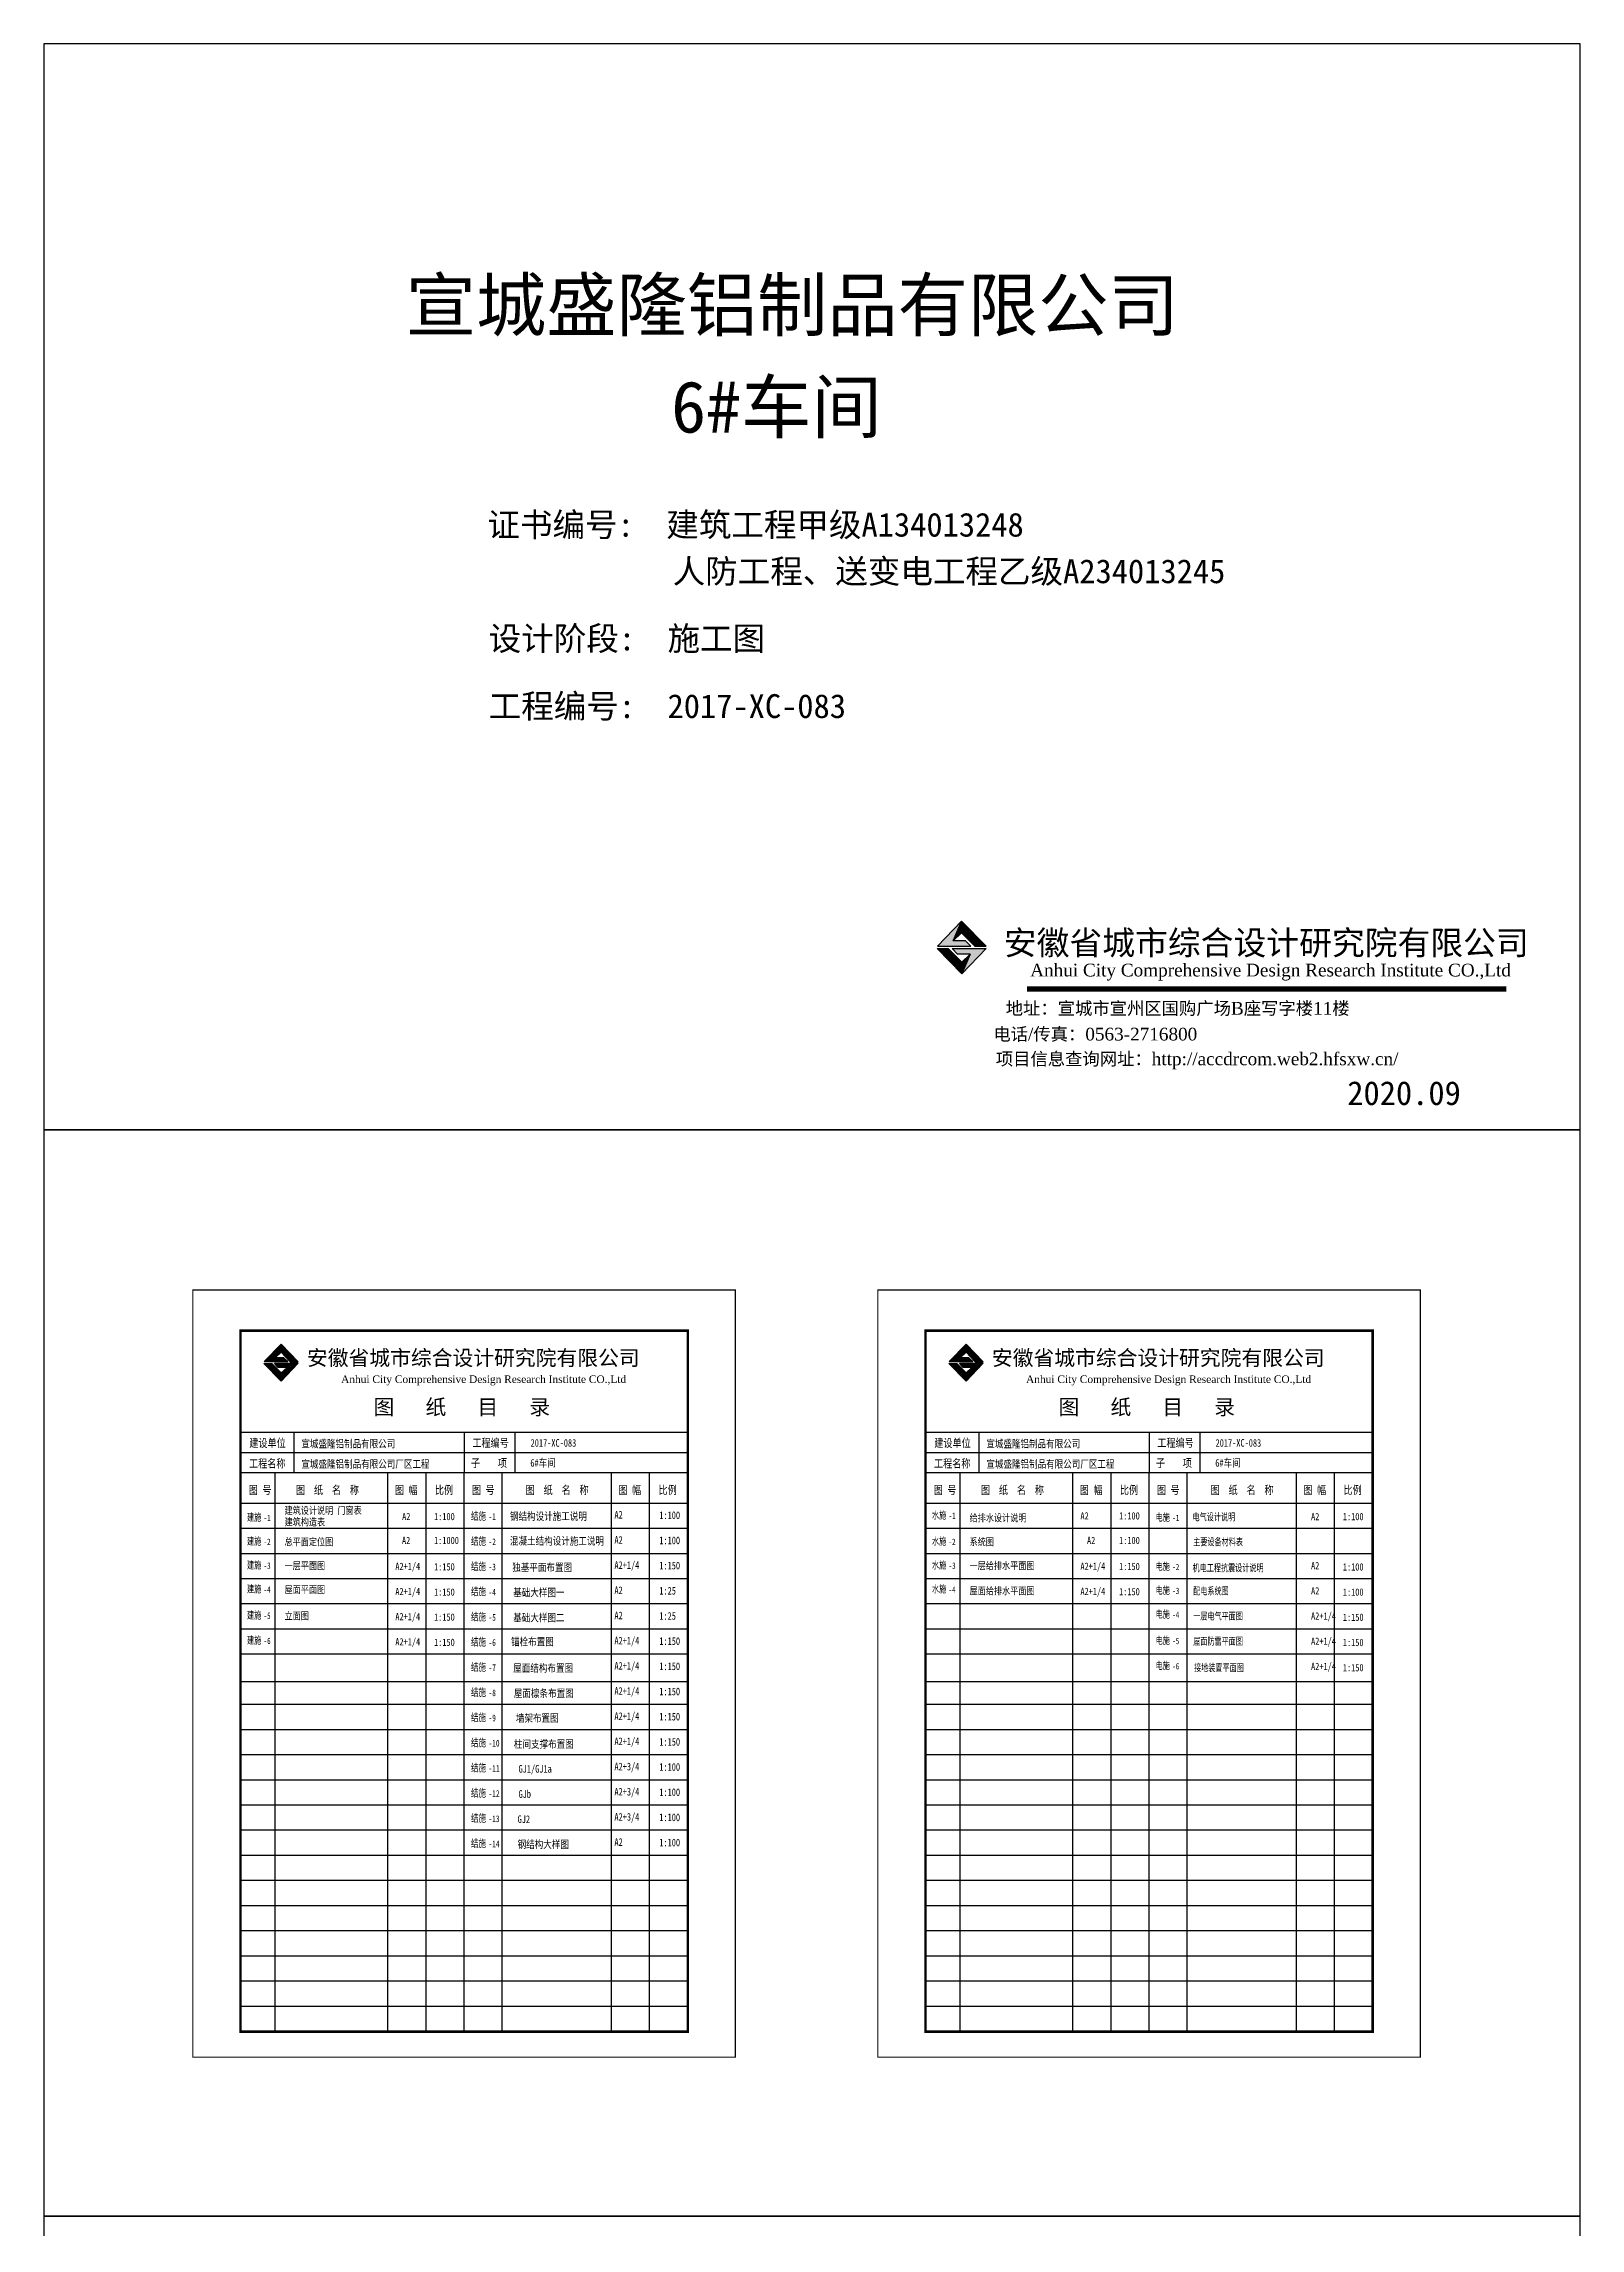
# Model space of a CAD drawing. Extents: x 1036631 to 1215829, y 514619 to 909419.
# Drawn here: x 1096949 to 1156349, y 824944 to 909419 of the extents above; entities that cross this region are included whole.
import ezdxf
from ezdxf.enums import TextEntityAlignment as Align

# ---------------------------------------------------------------- set-up
doc = ezdxf.new("R2010")
doc.units = 0
doc.header["$LTSCALE"] = 1000
doc.header["$MEASUREMENT"] = 0
for name, color, linetype in [('A_DE_DETAIL_3', 144, 'Continuous'), ('layer 1', 7, 'Continuous'), ('PUB_TEXT', 7, 'Continuous'), ('PUB_TITLE', 4, 'Continuous'), ('图框', 7, 'Continuous'), ('签名', 7, 'Continuous')]:
    doc.layers.add(name, color=color, linetype=linetype)
doc.styles.add('-宋体', font='', dxfattribs={"width": 0.8})
doc.styles.add('_HZDX', font='', dxfattribs={"width": 0.8})
doc.styles.add('_SIMPLEX9', font='', dxfattribs={"width": 0.675})
doc.styles.add('GHF', font='times.ttf')
doc.styles.add('TKZ1', font='simhei.ttf', dxfattribs={"width": 0.7})
doc.styles.add('宋体', font='')
doc.styles.add('黑体', font='simhei.ttf')
doc.styles.get('-宋体').set_extended_font_data('SimSun')
doc.styles.get('_HZDX').set_extended_font_data('SimSun')
doc.styles.get('_SIMPLEX9').set_extended_font_data('SimSun')
doc.styles.get('宋体').set_extended_font_data('NSimSun')
pattern_1 = [(0, (-367336.113, 1531061.8825), (2.666236934, 5.332473869), [0, -5.332473869])]
pattern_2 = [(0, (-1071238.7815, 1734764.923), (3.745538128, 7.491076257), [0, -7.491076257])]
pattern_3 = [(0, (-1044759.952, 1734764.923), (3.745538128, 7.491076257), [0, -7.491076257])]

msp = doc.modelspace()

# ---------------------------------------------------------------- hatches: boundary and pattern name
for points in [[(1132105, 874734), (1132429, 875485), (1131495, 874526), (1132795, 874526), (1132579, 874734)], [(1105897, 858604), (1106124, 859131), (1105469, 858458), (1106381, 858458), (1106230, 858604)], [(1132376, 858604), (1132603, 859131), (1131947, 858458), (1132860, 858458), (1132709, 858604)]]:
    msp.add_hatch(color=1).paths.add_polyline_path(points)
at = {"layer": 'A_DE_DETAIL_3'}
for color, points in [(41, [(1132939, 874522), (1133379, 874522), (1132429, 875485)]), (41, [(1131916, 874429), (1131485, 874429), (1132441, 873457)]), (1, [(1132065, 874432), (1132277, 874209), (1132758, 874209), (1132441, 873457), (1133379, 874432)]), (41, [(1106482, 858455), (1106791, 858455), (1106124, 859131)]), (41, [(1132961, 858455), (1133270, 858455), (1132603, 859131)]), (41, [(1105764, 858390), (1105461, 858390), (1106133, 857707)]), (1, [(1105869, 858392), (1106018, 858235), (1106355, 858235), (1106133, 857707), (1106792, 858392)]), (41, [(1132243, 858390), (1131940, 858390), (1132612, 857707)]), (1, [(1132348, 858392), (1132497, 858235), (1132834, 858235), (1132612, 857707), (1133271, 858392)])]:
    msp.add_hatch(color=color, dxfattribs=at).paths.add_polyline_path(points)
at = {"layer": 'PUB_TEXT'}
h = msp.add_hatch(dxfattribs=at)
h.set_pattern_fill('松散材料', color=256, scale=2.843986, style=0)
h.set_pattern_definition(pattern_1)
h.paths.add_polyline_path([(1132429, 875043), (1132429, 875485), (1132105, 874734)])
h = msp.add_hatch(dxfattribs=at)
h.set_pattern_fill('松散材料', color=256, scale=2.843986, style=0)
h.set_pattern_definition(pattern_1)
h.paths.add_polyline_path([(1132939, 874522), (1132429, 875485), (1132429, 875043)])
h = msp.add_hatch(dxfattribs=at)
h.set_pattern_fill('松散材料', color=256, scale=2.843986, style=0)
h.set_pattern_definition(pattern_1)
h.paths.add_polyline_path([(1131916, 874429), (1132441, 873457), (1132441, 873905)])
h.paths.add_polyline_path([(1132441, 873457), (1132758, 874209), (1132441, 873905)])
h = msp.add_hatch(dxfattribs=at)
h.set_pattern_fill('松散材料', color=256, scale=3.995241, style=0)
h.set_pattern_definition(pattern_2)
h.paths.add_polyline_path([(1106124, 858821), (1106124, 859131), (1105897, 858604)])
h = msp.add_hatch(dxfattribs=at)
h.set_pattern_fill('松散材料', color=256, scale=3.995241, style=0)
h.set_pattern_definition(pattern_2)
h.paths.add_polyline_path([(1106482, 858455), (1106124, 859131), (1106124, 858821)])
h = msp.add_hatch(dxfattribs=at)
h.set_pattern_fill('松散材料', color=256, scale=3.995241, style=0)
h.set_pattern_definition(pattern_3)
h.paths.add_polyline_path([(1132603, 858821), (1132603, 859131), (1132376, 858604)])
h = msp.add_hatch(dxfattribs=at)
h.set_pattern_fill('松散材料', color=256, scale=3.995241, style=0)
h.set_pattern_definition(pattern_3)
h.paths.add_polyline_path([(1132961, 858455), (1132603, 859131), (1132603, 858821)])
h = msp.add_hatch(dxfattribs=at)
h.set_pattern_fill('松散材料', color=256, scale=3.995241, style=0)
h.set_pattern_definition(pattern_2)
h.paths.add_polyline_path([(1105764, 858390), (1106133, 857707), (1106133, 858022)])
h.paths.add_polyline_path([(1106133, 857707), (1106355, 858235), (1106133, 858022)])
h = msp.add_hatch(dxfattribs=at)
h.set_pattern_fill('松散材料', color=256, scale=3.995241, style=0)
h.set_pattern_definition(pattern_3)
h.paths.add_polyline_path([(1132243, 858390), (1132612, 857707), (1132612, 858022)])
h.paths.add_polyline_path([(1132612, 857707), (1132834, 858235), (1132612, 858022)])

# ---------------------------------------------------------------- linework, layer by layer
for p, q in [((1132105, 874734), (1132429, 875485)), ((1132429, 875485), (1132939, 874522)), ((1132441, 873457), (1131485, 874429)), ((1131485, 874429), (1131916, 874429)), ((1131916, 874429), (1132441, 873457)), ((1132065, 874432), (1133379, 874432)), ((1132277, 874209), (1132065, 874432)), ((1133379, 874432), (1132441, 873457)), ((1132758, 874209), (1132277, 874209)), ((1132758, 874209), (1132441, 873457)), ((1105897, 858604), (1106124, 859131)), ((1106124, 859131), (1106482, 858455)), ((1132376, 858604), (1132603, 859131)), ((1132603, 859131), (1132961, 858455)), ((1106133, 857707), (1105461, 858390)), ((1105461, 858390), (1105764, 858390)), ((1105764, 858390), (1106133, 857707)), ((1105869, 858392), (1106792, 858392)), ((1106018, 858235), (1105869, 858392)), ((1106792, 858392), (1106133, 857707)), ((1132612, 857707), (1131940, 858390)), ((1131940, 858390), (1132243, 858390)), ((1132243, 858390), (1132612, 857707)), ((1132348, 858392), (1133271, 858392)), ((1132497, 858235), (1132348, 858392)), ((1133271, 858392), (1132612, 857707)), ((1106355, 858235), (1106018, 858235)), ((1106355, 858235), (1106133, 857707)), ((1132834, 858235), (1132497, 858235)), ((1132834, 858235), (1132612, 857707))]:
    msp.add_line(p, q)
for p, q in [((1132441, 873905), (1131916, 874429)), ((1132441, 873905), (1132758, 874209)), ((1132441, 873457), (1132441, 873905)), ((1106133, 858022), (1105764, 858390)), ((1132612, 858022), (1132243, 858390)), ((1106133, 858022), (1106355, 858235)), ((1106133, 857707), (1106133, 858022)), ((1132612, 858022), (1132834, 858235)), ((1132612, 857707), (1132612, 858022))]:
    msp.add_line(p, q, dxfattribs=at)
at = {"layer": 'PUB_TEXT', "color": 11}
for p, q in [((1104559, 855725), (1121847, 855725)), ((1104559, 854940), (1121847, 854940)), ((1106622, 855701), (1106622, 854154)), ((1113203, 855725), (1113203, 854154)), ((1115167, 855725), (1115167, 854154)), ((1131038, 855725), (1148326, 855725)), ((1131038, 854940), (1148326, 854940)), ((1133100, 855701), (1133100, 854154)), ((1139682, 855725), (1139682, 854154)), ((1141646, 855725), (1141646, 854154)), ((1121847, 854154), (1104559, 854154)), ((1105893, 832554), (1105893, 854154)), ((1110256, 832554), (1110256, 854154)), ((1111729, 832554), (1111729, 854154)), ((1113203, 832554), (1113203, 854154)), ((1114676, 832554), (1114676, 854154)), ((1118900, 832554), (1118900, 854154)), ((1120373, 832554), (1120373, 854154)), ((1148326, 854154), (1131038, 854154)), ((1132371, 832554), (1132371, 854154)), ((1136735, 832554), (1136735, 854154)), ((1138208, 832554), (1138208, 854154)), ((1139682, 832554), (1139682, 854154)), ((1141155, 832554), (1141155, 854154)), ((1145379, 832554), (1145379, 854154)), ((1146852, 832554), (1146852, 854154)), ((1121847, 852975), (1104559, 852975)), ((1121847, 852975), (1104559, 852975)), ((1148326, 852975), (1131038, 852975)), ((1148326, 852975), (1131038, 852975)), ((1121847, 852003), (1104559, 852003)), ((1148326, 852003), (1131038, 852003)), ((1121847, 851030), (1104559, 851030)), ((1148326, 851030), (1131038, 851030)), ((1121847, 850058), (1104559, 850058)), ((1148326, 850058), (1131038, 850058)), ((1121847, 849085), (1104559, 849085)), ((1148326, 849085), (1131038, 849085)), ((1121847, 848113), (1104559, 848113)), ((1148326, 848113), (1131038, 848113)), ((1121847, 847140), (1104559, 847140)), ((1148326, 847140), (1131038, 847140)), ((1121847, 846081), (1104559, 846081)), ((1148326, 846081), (1131038, 846081)), ((1121847, 845195), (1104559, 845195)), ((1148326, 845195), (1131038, 845195)), ((1121847, 844223), (1104559, 844223)), ((1148326, 844223), (1131038, 844223)), ((1121847, 843250), (1104559, 843250)), ((1148326, 843250), (1131038, 843250)), ((1121847, 842278), (1104559, 842278)), ((1148326, 842278), (1131038, 842278)), ((1121847, 841306), (1104559, 841306)), ((1148326, 841306), (1131038, 841306)), ((1121847, 840333), (1104559, 840333)), ((1148326, 840333), (1131038, 840333)), ((1121847, 839361), (1104559, 839361)), ((1148326, 839361), (1131038, 839361)), ((1121847, 838388), (1104559, 838388)), ((1148326, 838388), (1131038, 838388)), ((1121847, 837416), (1104559, 837416)), ((1148326, 837416), (1131038, 837416)), ((1121847, 836443), (1104559, 836443)), ((1148326, 836443), (1131038, 836443)), ((1121847, 835471), (1104559, 835471)), ((1148326, 835471), (1131038, 835471)), ((1121847, 834498), (1104559, 834498)), ((1148326, 834498), (1131038, 834498)), ((1121847, 833526), (1104559, 833526)), ((1148326, 833526), (1131038, 833526)), ((1121847, 832554), (1104559, 832554)), ((1121847, 832554), (1104559, 832554)), ((1148326, 832554), (1131038, 832554)), ((1148326, 832554), (1131038, 832554))]:
    msp.add_line(p, q, dxfattribs=at)
at = {"layer": 'PUB_TEXT'}
for points in [[(1132579, 874734), (1132105, 874734), (1132429, 875043), (1132939, 874522), (1133379, 874522), (1132429, 875485), (1131495, 874526), (1132795, 874526), (1132579, 874734)], [(1132429, 875485), (1132429, 875043)], [(1106230, 858604), (1105897, 858604), (1106124, 858821), (1106482, 858455), (1106791, 858455), (1106124, 859131), (1105469, 858458), (1106381, 858458), (1106230, 858604)], [(1106124, 859131), (1106124, 858821)], [(1132709, 858604), (1132376, 858604), (1132603, 858821), (1132961, 858455), (1133270, 858455), (1132603, 859131), (1131947, 858458), (1132860, 858458), (1132709, 858604)], [(1132603, 859131), (1132603, 858821)]]:
    msp.add_lwpolyline(points, dxfattribs=at)
at = {"layer": 'PUB_TEXT', "color": 2, "const_width": 49.1}
for points in [[(1102715, 861226), (1123690, 861226), (1123690, 831561), (1102715, 831561)], [(1129194, 861226), (1150169, 861226), (1150169, 831561), (1129194, 831561)]]:
    msp.add_lwpolyline(points, close=True, dxfattribs=at)
at = {"layer": 'PUB_TEXT', "color": 11, "const_width": 98.2}
for points in [[(1104559, 832544), (1104559, 859654), (1121847, 859654), (1121847, 832544)], [(1131038, 832544), (1131038, 859654), (1148326, 859654), (1148326, 832544)]]:
    msp.add_lwpolyline(points, close=True, dxfattribs=at)
at = {"layer": 'PUB_TITLE'}
for points in [[(1096949, 867419), (1156349, 867419), (1156349, 909419), (1096949, 909419)], [(1096949, 825419), (1156349, 825419), (1156349, 867419), (1096949, 867419)], [(1096949, 783419), (1156349, 783419), (1156349, 825419), (1096949, 825419)]]:
    msp.add_lwpolyline(points, close=True, dxfattribs=at)
at = {"layer": '签名', "const_width": 203}
msp.add_lwpolyline([(1134957, 872864), (1153484, 872864)], dxfattribs=at)

# ---------------------------------------------------------------- texts
at = {"layer": 'layer 1', "style": '_HZDX', "width": 0.8}
for s, height, p in [('宣城盛隆铝制品有限公司', 294.68, (1106910, 855133)), ('2017-XC-083', 294.68, (1115772, 855167)), ('宣城盛隆铝制品有限公司', 294.68, (1133389, 855133)), ('2017-XC-083', 294.68, (1142250, 855167)), ('宣城盛隆铝制品有限公司厂区工程', 294.68, (1106911, 854349, -220)), ('6#车间', 294.7, (1115760, 854395)), ('宣城盛隆铝制品有限公司厂区工程', 294.68, (1133390, 854349, -220)), ('6#车间', 294.7, (1142238, 854395))]:
    msp.add_text(s, height=height, dxfattribs=at).set_placement(p)
at = {"layer": 'PUB_TEXT', "color": 11}
for s, height, style, p in [('安徽省城市综合设计研究院有限公司', 589.36, '黑体', (1107124, 858309)), ('安徽省城市综合设计研究院有限公司', 589.36, '黑体', (1133603, 858309)), ('Anhui City Comprehensive Design Research Institute CO.,Ltd', 291.22, 'GHF', (1108445, 857632)), ('Anhui City Comprehensive Design Research Institute CO.,Ltd', 291.22, 'GHF', (1134924, 857632)), ('图   纸   目   录', 589.36, '黑体', (1109701, 856407)), ('图   纸   目   录', 589.36, '黑体', (1136180, 856407))]:
    msp.add_text(s, height=height, dxfattribs=dict(at, style=style)).set_placement(p)
at = {"layer": 'PUB_TEXT', "color": 11, "style": '-宋体', "width": 0.8}
for s, height, p in [('建设单位', 314.3, (1104897, 855152)), ('工程编号', 314.3, (1113520, 855158)), ('建设单位', 314.3, (1131376, 855152)), ('工程编号', 314.3, (1139999, 855158)), ('工程名称', 314.3, (1104887, 854359)), ('子    项', 314.3, (1113468, 854375)), ('工程名称', 314.3, (1131366, 854359)), ('子    项', 314.3, (1139946, 854375)), ('图 号', 314.3, (1104878, 853335)), ('   图  纸  名  称', 314.33, (1106189, 853335)), ('图 幅', 314.3, (1110523, 853335)), ('比例', 314.3, (1112073, 853335)), ('图 号', 314.3, (1113505, 853335)), ('   图  纸  名  称', 314.33, (1115067, 853335)), ('图 幅', 314.3, (1119167, 853335)), ('比例', 314.3, (1120717, 853335)), ('图 号', 314.3, (1131356, 853335)), ('   图  纸  名  称', 314.33, (1132668, 853335)), ('图 幅', 314.3, (1137002, 853335)), ('比例', 314.3, (1138552, 853335)), ('图 号', 314.3, (1139984, 853335)), ('   图  纸  名  称', 314.33, (1141546, 853335)), ('图 幅', 314.3, (1145646, 853335)), ('比例', 314.3, (1147196, 853335))]:
    msp.add_text(s, height=height, dxfattribs=at).set_placement(p)
at = {"layer": 'PUB_TEXT'}
for s, height, style, width, p in [('建施', 279.9, '宋体', 0.7, (1104809, 852298)), ('-1', 246.4, '_SIMPLEX9', 0.675, (1105451, 852292)), ('建筑设计说明 门窗表', 279.9, '_HZDX', 0.8, (1106261, 852562)), ('建筑构造表', 279.9, '_HZDX', 0.8, (1106261, 852116)), ('A2', 279.9, '_HZDX', 0.8, (1110804, 852327)), ('1:100', 279.9, '_HZDX', 0.8, (1112039, 852327)), ('结施', 295, '宋体', 0.7, (1113466, 852341)), ('-1', 259.6, '_SIMPLEX9', 0.675, (1114143, 852335)), ('钢结构设计施工说明', 295, '_HZDX', 0.8, (1114973, 852329)), ('A2', 295, '_HZDX', 0.8, (1119012, 852389)), ('1:100', 295, '_HZDX', 0.8, (1120747, 852371)), ('水施', 280, '宋体', 0.7, (1131287, 852381)), ('-1', 246.4, '_SIMPLEX9', 0.675, (1131930, 852376)), ('给排水设计说明', 280, '_HZDX', 0.8, (1132741, 852274)), ('A2', 280, '_HZDX', 0.8, (1137026, 852353)), ('1:100', 280, '_HZDX', 0.8, (1138520, 852353)), ('建施', 279.9, '宋体', 0.7, (1104809, 851374)), ('-2', 246.4, '_SIMPLEX9', 0.675, (1105451, 851368)), ('总平面定位图', 279.9, '_HZDX', 0.8, (1106261, 851350)), ('A2', 279.9, '_HZDX', 0.8, (1110799, 851403)), ('1:1000', 279.9, '_HZDX', 0.8, (1112039, 851403)), ('结施', 295, '宋体', 0.7, (1113466, 851367)), ('-2', 259.6, '_SIMPLEX9', 0.675, (1114143, 851361)), ('混凝土结构设计施工说明', 295.03, '_HZDX', 0.8, (1114973, 851374)), ('A2', 295, '_HZDX', 0.8, (1119012, 851416)), ('1:100', 295, '_HZDX', 0.8, (1120747, 851397)), ('水施', 280, '宋体', 0.7, (1131287, 851373)), ('-2', 246.4, '_SIMPLEX9', 0.675, (1131930, 851368)), ('系统图', 280, '_HZDX', 0.8, (1132741, 851349)), ('A2', 280, '_HZDX', 0.8, (1137280, 851402)), ('1:100', 280, '_HZDX', 0.8, (1138520, 851402)), ('建施', 279.9, '宋体', 0.7, (1104809, 850450)), ('-3', 246.4, '_SIMPLEX9', 0.675, (1105451, 850445)), ('一层平面图', 279.9, '_HZDX', 0.8, (1106261, 850426)), ('A2+1/4', 279.9, '_HZDX', 0.8, (1110542, 850402)), ('结施', 295, '宋体', 0.7, (1113466, 850393)), ('独基平面布置图', 295, '_HZDX', 0.8, (1115060, 850355)), ('A2+1/4', 295, '_HZDX', 0.8, (1119012, 850442)), ('1:150', 295, '_HZDX', 0.8, (1120747, 850424)), ('水施', 280, '宋体', 0.7, (1131287, 850449)), ('-3', 246.4, '_SIMPLEX9', 0.675, (1131930, 850444)), ('一层给排水平面图', 280, '_HZDX', 0.8, (1132741, 850425)), ('A2+1/4', 280, '_HZDX', 0.8, (1137026, 850407)), ('1:150', 280, '_HZDX', 0.8, (1138520, 850396)), ('建施', 279.9, '宋体', 0.7, (1104809, 849526)), ('1:150', 279.9, '_HZDX', 0.8, (1112039, 850382)), ('-3', 259.6, '_SIMPLEX9', 0.675, (1114143, 850387)), ('水施', 280, '宋体', 0.7, (1131287, 849525)), ('-4', 246.4, '_SIMPLEX9', 0.675, (1105451, 849521)), ('屋面平面图', 279.9, '_HZDX', 0.8, (1106261, 849502)), ('A2+1/4', 279.9, '_HZDX', 0.8, (1110542, 849429)), ('1:150', 279.9, '_HZDX', 0.8, (1112039, 849409)), ('结施', 295, '宋体', 0.7, (1113466, 849420)), ('-4', 259.6, '_SIMPLEX9', 0.675, (1114143, 849414)), ('基础大样图一', 295, '_HZDX', 0.8, (1115099, 849381)), ('A2', 295, '_HZDX', 0.8, (1119012, 849468)), ('1:25', 295, '_HZDX', 0.8, (1120747, 849450)), ('-4', 246.4, '_SIMPLEX9', 0.675, (1131930, 849520)), ('屋面给排水平面图', 280, '_HZDX', 0.8, (1132741, 849452)), ('A2+1/4', 280, '_HZDX', 0.8, (1137026, 849434)), ('1:150', 280, '_HZDX', 0.8, (1138520, 849423)), ('建施', 279.9, '宋体', 0.7, (1104809, 848514)), ('-5', 246.4, '_SIMPLEX9', 0.675, (1105451, 848509)), ('立面图', 279.9, '_HZDX', 0.8, (1106261, 848486)), ('A2+1/4', 279.9, '_HZDX', 0.8, (1110542, 848457)), ('1:150', 279.9, '_HZDX', 0.8, (1112039, 848437)), ('结施', 295, '宋体', 0.7, (1113466, 848446)), ('-5', 259.6, '_SIMPLEX9', 0.675, (1114143, 848440)), ('基础大样图二', 295, '_HZDX', 0.8, (1115099, 848408)), ('A2', 295, '_HZDX', 0.8, (1119012, 848495)), ('1:25', 295, '_HZDX', 0.8, (1120747, 848476)), ('建施', 279.9, '宋体', 0.7, (1104809, 847542)), ('-6', 246.4, '_SIMPLEX9', 0.675, (1105451, 847536)), ('A2+1/4', 279.9, '_HZDX', 0.8, (1110542, 847484)), ('1:150', 279.9, '_HZDX', 0.8, (1112039, 847464)), ('结施', 295, '宋体', 0.7, (1113466, 847472)), ('-6', 259.6, '_SIMPLEX9', 0.675, (1114143, 847467)), ('锚栓布置图', 295, '_HZDX', 0.8, (1115015, 847479)), ('A2+1/4', 295, '_HZDX', 0.8, (1119012, 847521)), ('1:150', 295, '_HZDX', 0.8, (1120747, 847503)), ('结施', 295, '宋体', 0.7, (1113466, 846499)), ('-7', 259.6, '_SIMPLEX9', 0.675, (1114143, 846493)), ('屋面结构布置图', 295, '_HZDX', 0.8, (1115099, 846459)), ('A2+1/4', 295, '_HZDX', 0.8, (1119012, 846548)), ('1:150', 295, '_HZDX', 0.8, (1120747, 846529)), ('结施', 295, '宋体', 0.7, (1113466, 845525)), ('-8', 259.6, '_SIMPLEX9', 0.675, (1114143, 845519)), ('屋面檩条布置图', 295, '_HZDX', 0.8, (1115124, 845485)), ('A2+1/4', 295, '_HZDX', 0.8, (1119012, 845574)), ('1:150', 295, '_HZDX', 0.8, (1120747, 845556)), ('结施', 295, '宋体', 0.7, (1113466, 844552)), ('-9', 259.6, '_SIMPLEX9', 0.675, (1114143, 844546)), ('墙架布置图', 295, '_HZDX', 0.8, (1115201, 844526)), ('A2+1/4', 295, '_HZDX', 0.8, (1119012, 844600)), ('1:150', 295, '_HZDX', 0.8, (1120747, 844582)), ('结施', 295, '宋体', 0.7, (1113466, 843578)), ('A2+1/4', 295, '_HZDX', 0.8, (1119012, 843627)), ('-10', 259.6, '_SIMPLEX9', 0.675, (1114143, 843572)), ('柱间支撑布置图', 295, '_HZDX', 0.8, (1115124, 843519)), ('1:150', 295, '_HZDX', 0.8, (1120747, 843608)), ('结施', 295, '宋体', 0.7, (1113466, 842604)), ('-11', 259.6, '_SIMPLEX9', 0.675, (1114143, 842599)), ('GJ1/GJ1a', 295, '_HZDX', 0.8, (1115304, 842564)), ('A2+3/4', 295, '_HZDX', 0.8, (1119012, 842653)), ('1:100', 295, '_HZDX', 0.8, (1120747, 842635)), ('结施', 295, '宋体', 0.7, (1113466, 841631)), ('-12', 259.6, '_SIMPLEX9', 0.675, (1114143, 841625)), ('GJb', 295, '_HZDX', 0.8, (1115304, 841591)), ('A2+3/4', 295, '_HZDX', 0.8, (1119012, 841680)), ('1:100', 295, '_HZDX', 0.8, (1120747, 841661)), ('结施', 295, '宋体', 0.7, (1113466, 840657)), ('-13', 259.6, '_SIMPLEX9', 0.675, (1114143, 840651)), ('GJ2', 295, '_HZDX', 0.8, (1115269, 840617)), ('A2+3/4', 295, '_HZDX', 0.8, (1119012, 840706)), ('1:100', 295, '_HZDX', 0.8, (1120747, 840688)), ('结施', 295, '宋体', 0.7, (1113466, 839684)), ('-14', 259.6, '_SIMPLEX9', 0.675, (1114143, 839678)), ('钢结构大样图', 295, '_HZDX', 0.8, (1115269, 839644)), ('A2', 295, '_HZDX', 0.8, (1119012, 839732)), ('1:100', 295, '_HZDX', 0.8, (1120747, 839714))]:
    msp.add_text(s, height=height, dxfattribs=dict(at, style=style, width=width)).set_placement(p)
at = {"layer": 'PUB_TEXT', "lineweight": -3}
for s, height, style, width, p in [('电施', 280.3, '宋体', 0.7, (1139932, 852297)), ('-1', 246.6, '_SIMPLEX9', 0.675, (1140575, 852291)), ('电气设计说明', 280.3, '宋体', 0.7, (1141359, 852311)), ('A2', 280.3, '宋体', 0.7, (1145941, 852326)), ('1:100', 280.3, '宋体', 0.7, (1147170, 852326)), ('主要设备材料表', 280.3, '宋体', 0.7, (1141386, 851348)), ('电施', 280.3, '宋体', 0.7, (1139932, 850399)), ('机电工程抗震设计说明', 280.3, '宋体', 0.7, (1141360, 850342)), ('A2', 280.3, '宋体', 0.7, (1145941, 850427)), ('-2', 246.6, '_SIMPLEX9', 0.675, (1140575, 850393)), ('1:100', 280.3, '宋体', 0.7, (1147170, 850379)), ('电施', 280.3, '宋体', 0.7, (1139932, 849474)), ('-3', 246.6, '_SIMPLEX9', 0.675, (1140575, 849468)), ('配电系统图', 280.3, '宋体', 0.7, (1141386, 849449)), ('A2', 280.3, '宋体', 0.7, (1145941, 849454)), ('1:100', 280.3, '宋体', 0.7, (1147170, 849405)), ('电施', 280.3, '宋体', 0.7, (1139932, 848549)), ('-4', 246.6, '_SIMPLEX9', 0.675, (1140575, 848543)), ('一层电气平面图', 280.3, '宋体', 0.7, (1141386, 848478)), ('A2+1/4', 280.3, '宋体', 0.7, (1145941, 848480)), ('1:150', 280.3, '宋体', 0.7, (1147170, 848432)), ('电施', 280.3, '宋体', 0.7, (1139932, 847535)), ('-5', 246.6, '_SIMPLEX9', 0.675, (1140575, 847530)), ('屋面防雷平面图', 280.3, '宋体', 0.7, (1141386, 847505)), ('A2+1/4', 280.3, '宋体', 0.7, (1145941, 847507)), ('1:150', 280.3, '宋体', 0.7, (1147170, 847458)), ('电施', 280.3, '宋体', 0.7, (1139932, 846562)), ('-6', 246.6, '_SIMPLEX9', 0.675, (1140575, 846556)), ('接地装置平面图', 280.3, '宋体', 0.7, (1141419, 846484, 0)), ('A2+1/4', 280.3, '宋体', 0.7, (1145941, 846533)), ('1:150', 280.3, '宋体', 0.7, (1147170, 846484))]:
    msp.add_text(s, height=height, dxfattribs=dict(at, style=style, width=width)).set_placement(p)
at = {"layer": '图框', "style": 'TKZ1'}
for s, height, p in [('宣城盛隆铝制品有限公司', 1991.75, (1110942, 898321)), ('6#车间', 1991.8, (1121202, 894380))]:
    msp.add_text(s, height=height, dxfattribs=at).set_placement(p)
at = {"layer": '图框', "color": 4, "style": 'TKZ1'}
for s, height, p in [('证书编号:  建筑工程甲级A134013248 ', 922.11, (1114103, 890358)), ('人防工程、送变电工程乙级A234013245 ', 922.11, (1121262, 888558)), ('设计阶段:  施工图', 922.1, (1114151, 885958)), ('工程编号:  2017-XC-083', 922.11, (1114151, 883343))]:
    msp.add_text(s, height=height, dxfattribs=at).set_placement(p)
at = {"layer": '图框', "style": 'TKZ1'}
for s, height, p in [('安徽省城市综合设计研究院有限公司', 929.78, (1144210, 874672)), ('2020.09', 922.1, (1149536, 868833))]:
    msp.add_text(s, height=height, dxfattribs=at).set_placement(p, align=Align.MIDDLE)
at = {"layer": '图框', "color": 4, "style": 'GHF'}
for s, p in [('Anhui City Comprehensive Design Research Institute CO.,Ltd', (1144375, 873531)), ('地址：宣城市宣州区国购广场B座写字楼11楼', (1140784, 872127)), ('电话/传真：0563-2716800', (1137601, 871130)), ('项目信息查询网址：http://accdrcom.web2.hfsxw.cn/', (1141537, 870123))]:
    msp.add_text(s, height=491.09, dxfattribs=at).set_placement(p, align=Align.MIDDLE)

doc.saveas('drawing.dxf')
